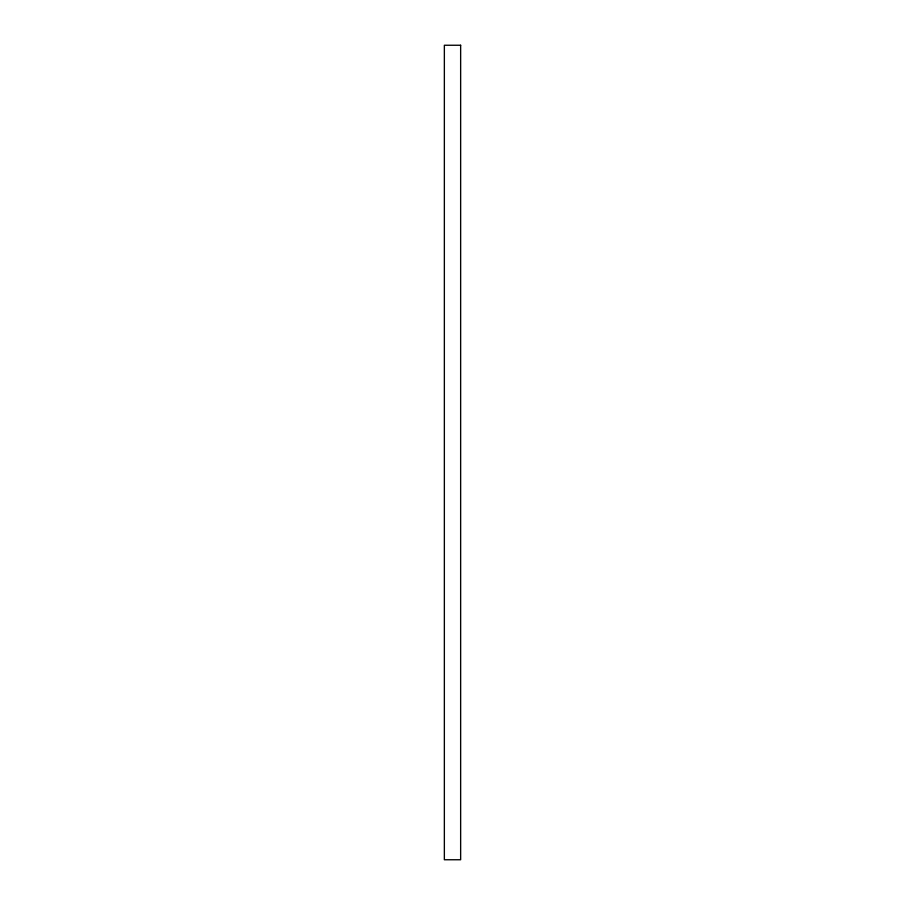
<?xml version="1.0" encoding="UTF-8"?>
<svg xmlns="http://www.w3.org/2000/svg" width="905" height="905" viewBox="0 0 905 905"><rect width="100%" height="100%" fill="white"/><g stroke="black" fill="none" stroke-linecap="round" stroke-linejoin="round"><path stroke-width="1.36" d="M460.645 45.25L444.355 45.25L444.355 859.75L460.645 859.75L460.645 45.25"/></g></svg>
